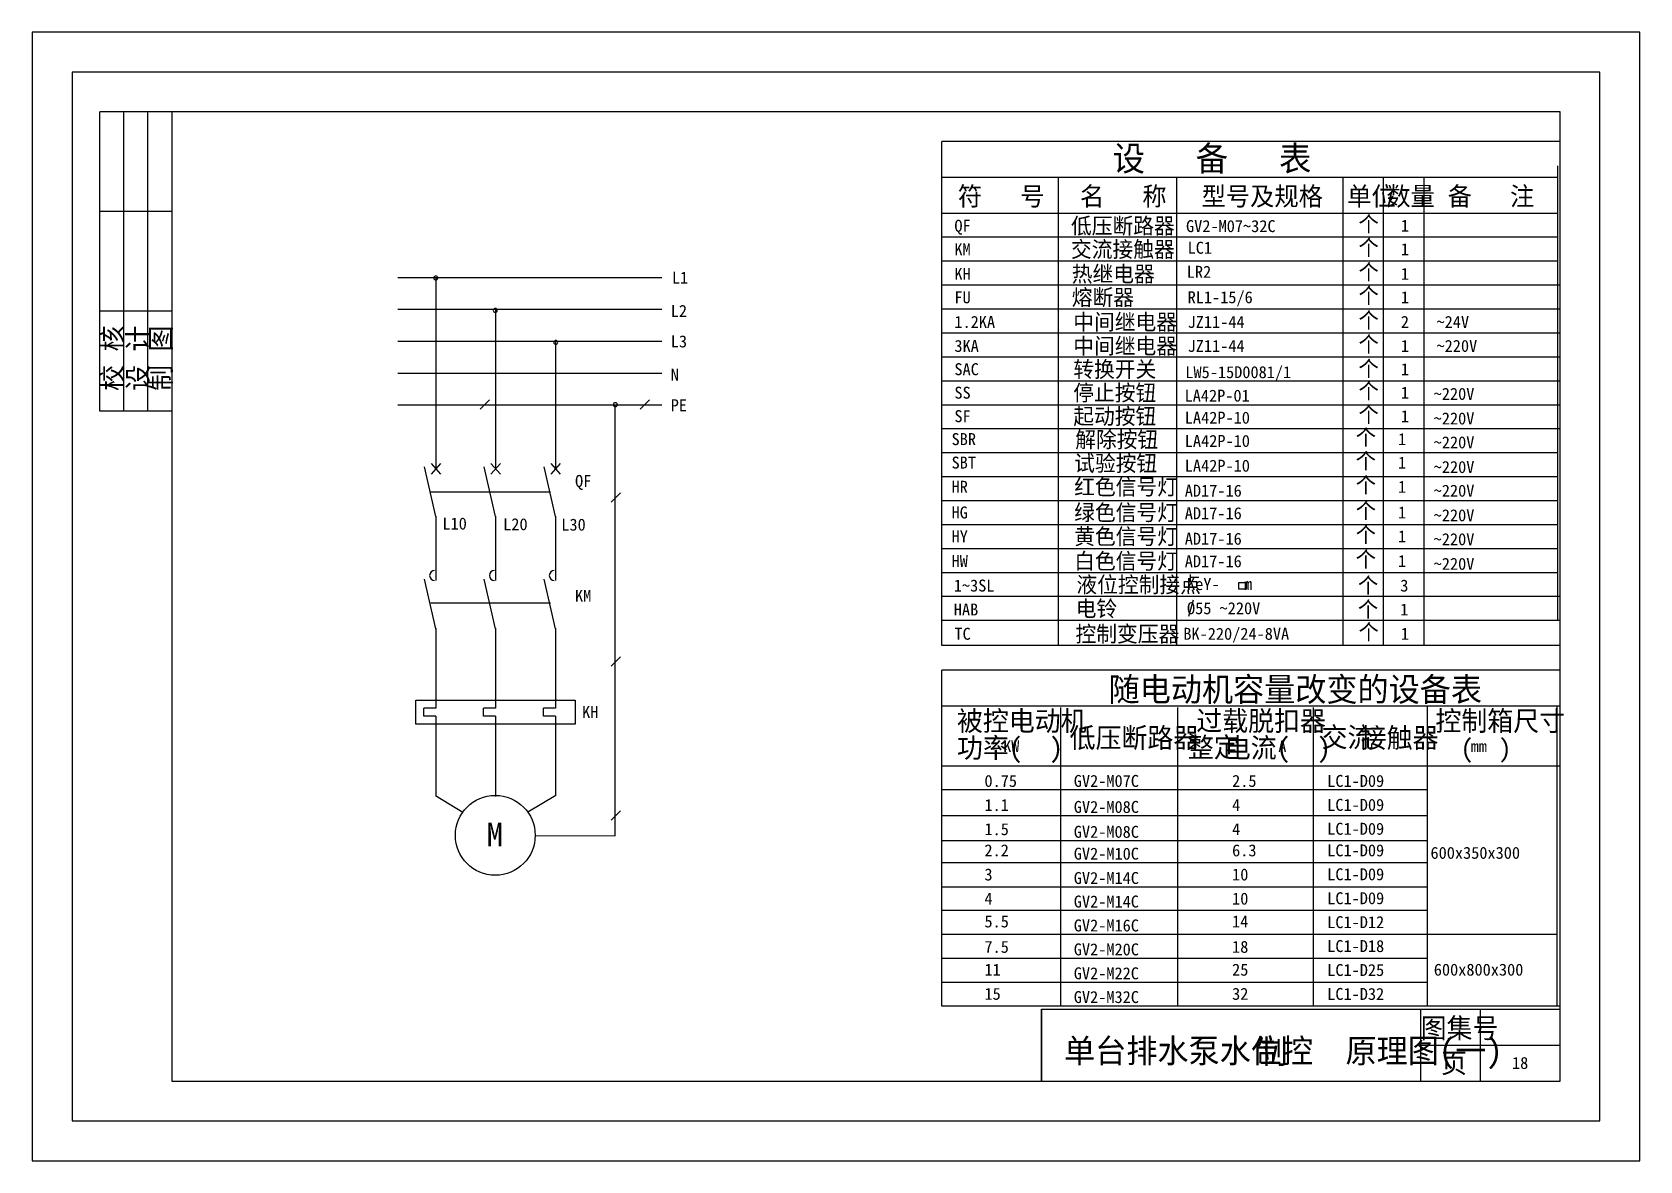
# Model space of a CAD drawing. Header units: metres. Extents: x 457 to 860, y 478 to 761.
import ezdxf

# ---------------------------------------------------------------- set-up
doc = ezdxf.new("R2010")
doc.units = ezdxf.units.M
doc.layers.add('LGT1', color=7, linetype='Continuous')
doc.layers.add('X4', color=60, linetype='Continuous')

# ---------------------------------------------------------------- blocks, each defined once
blk = doc.blocks.new('DK')
at = {"layer": 'X4'}
blk.add_lwpolyline([(-199.98, 176.95, 1), (-198.98, 176.95, 1)], format="xyb", close=True, dxfattribs=at)

msp = doc.modelspace()

# ---------------------------------------------------------------- linework, layer by layer
for p, q in [((474.14, 665.98), (474.14, 740.98)), ((492.14, 740.98), (474.14, 740.98)), ((480.14, 665.98), (480.14, 740.98)), ((486.14, 665.98), (486.14, 740.98)), ((492.14, 715.98), (474.14, 715.98)), ((492.14, 690.98), (474.14, 690.98)), ((492.14, 665.98), (474.14, 665.98)), ((569.43, 666.44), (571.77, 668.78)), ((609.53, 666.44), (611.87, 668.78)), ((557.14, 652.81), (559.5, 650.15)), ((559.5, 652.81), (557.14, 650.15)), ((574.5, 652.81), (572.14, 650.15)), ((572.14, 652.81), (574.5, 650.15)), ((589.5, 652.81), (587.14, 650.15)), ((587.14, 652.81), (589.5, 650.15)), ((557.11, 645.73), (587.11, 645.73)), ((602.29, 643.11), (604.63, 645.45)), ((557.11, 617.92), (587.11, 617.92)), ((602.29, 602.05), (604.63, 604.39)), ((553.29, 587.5), (553.29, 593.5)), ((553.29, 593.5), (593.29, 593.5)), ((568.29, 593.5), (593.29, 593.5)), ((583.29, 593.5), (593.29, 593.5)), ((593.29, 593.5), (593.29, 587.5)), ((593.29, 587.5), (553.29, 587.5)), ((593.29, 587.5), (568.29, 587.5)), ((593.29, 587.5), (583.29, 587.5)), ((602.29, 563.41), (604.63, 565.76)), ((710.14, 515.98), (840.14, 515.98)), ((710.14, 515.98), (710.14, 497.98)), ((805.14, 515.98), (805.14, 497.98)), ((820.14, 515.98), (820.14, 497.98)), ((805.14, 506.98), (840.14, 506.98))]:
    msp.add_line(p, q)
for points in [[(457.14, 760.98), (457.14, 477.98), (860.14, 477.98), (860.14, 760.98)], [(467.14, 750.98), (467.14, 487.98), (850.14, 487.98), (850.14, 750.98)], [(492.14, 740.98), (492.14, 497.98), (840.14, 497.98), (840.14, 740.98)]]:
    msp.add_lwpolyline(points, close=True)
for points in [[(548.81, 699.5), (614.95, 699.5)], [(558.29, 699.5), (558.3, 651.5)], [(548.81, 691.5), (614.95, 691.5)], [(573.29, 691.5), (573.3, 651.5)], [(548.81, 683.5), (614.95, 683.5)], [(588.29, 683.5), (588.3, 651.5)], [(548.81, 675.5), (614.95, 675.5)], [(548.81, 667.5), (614.95, 667.5)], [(603.29, 559.5), (603.29, 667.5)], [(558.29, 639.5), (555.48, 651.95)], [(573.29, 639.5), (570.48, 651.95)], [(588.29, 639.5), (585.48, 651.95)], [(558.29, 639.63), (558.3, 623.5)], [(573.29, 639.63), (573.3, 623.5)], [(588.29, 639.63), (588.3, 623.5)], [(558.29, 611.37), (555.48, 623.82)], [(573.29, 611.37), (570.48, 623.82)], [(588.29, 611.37), (585.48, 623.82)], [(558.29, 611.5), (558.29, 591.5)], [(573.29, 611.5), (573.29, 591.5)], [(588.29, 611.5), (588.29, 591.5)], [(558.29, 591.5), (555.29, 591.5)], [(555.29, 589.5), (555.29, 591.5)], [(558.29, 589.5), (555.29, 589.5)], [(558.29, 589.5), (558.29, 569.5)], [(573.29, 591.5), (570.29, 591.5)], [(570.29, 589.5), (570.29, 591.5)], [(573.29, 589.5), (570.29, 589.5)], [(573.29, 589.5), (573.29, 569.31)], [(585.29, 589.5), (585.29, 591.5)], [(588.29, 591.5), (585.29, 591.5)], [(588.29, 589.5), (585.29, 589.5)], [(588.29, 589.5), (588.29, 569.5)], [(558.21, 569.55), (565.11, 565.44)], [(588.37, 569.55), (581.38, 565.39)], [(583.23, 559.57), (603.29, 559.5)]]:
    msp.add_lwpolyline(points)
msp.add_circle((573.23, 559.6), 10)
for centre in [(558.03, 624.75), (573.03, 624.75), (588.03, 624.75)]:
    msp.add_arc(centre, 1.25, 90, 270)
at = {"layer": 'LGT1'}
msp.add_lwpolyline([(710.14, 497.98), (710.14, 515.98), (840.14, 515.98)], dxfattribs=at)
at = {"layer": 'X4'}
for p, q in [((840.29, 733.54), (685.13, 733.54)), ((685.13, 607.18), (685.13, 733.54)), ((839.58, 613.43), (839.58, 727.49)), ((839.58, 724.54), (685.13, 724.54)), ((714.41, 607.18), (714.41, 724.54)), ((744.05, 607.18), (744.05, 724.54)), ((785.76, 607.18), (785.76, 724.54)), ((795.9, 607.18), (795.9, 724.54)), ((806.04, 607.18), (806.04, 724.54)), ((839.58, 715.54), (685.13, 715.54)), ((839.58, 709.54), (685.13, 709.54)), ((839.58, 703.54), (685.13, 703.54)), ((840.29, 697.54), (685.13, 697.54)), ((840.29, 691.54), (685.13, 691.54)), ((840.29, 685.53), (685.13, 685.53)), ((840.29, 679.48), (685.13, 679.48)), ((840.29, 673.48), (685.13, 673.48)), ((840.29, 667.48), (685.13, 667.48)), ((840.29, 661.48), (685.13, 661.48)), ((839.58, 655.48), (685.13, 655.48)), ((839.58, 649.48), (685.13, 649.48)), ((839.58, 643.43), (685.13, 643.43)), ((839.58, 637.43), (685.13, 637.43)), ((839.58, 631.43), (685.13, 631.43)), ((839.58, 625.43), (685.13, 625.43)), ((840.14, 619.44), (685.13, 619.44)), ((748.16, 618.6), (747.04, 614.45)), ((840.14, 613.44), (685.13, 613.44)), ((840.14, 607.18), (685.13, 607.18)), ((685.13, 516.79), (685.13, 600.99)), ((840.14, 600.99), (685.13, 600.99)), ((840.27, 600.98), (685.13, 600.98)), ((840.27, 591.98), (685.13, 591.98)), ((714.99, 516.79), (714.99, 591.62)), ((744.33, 516.79), (744.33, 591.62)), ((778.32, 516.79), (778.32, 591.62)), ((806.91, 516.79), (806.91, 591.98)), ((839.42, 516.79), (839.42, 591.98)), ((840.27, 576.98), (685.13, 576.98)), ((806.91, 570.98), (685.13, 570.98)), ((806.91, 564.46), (685.13, 564.46)), ((806.91, 558.22), (685.13, 558.22)), ((806.91, 552.74), (685.13, 552.74)), ((806.8, 546.64), (685.13, 546.64)), ((806.91, 540.74), (685.13, 540.74)), ((839.42, 534.74), (685.13, 534.74)), ((806.91, 528.74), (685.13, 528.74)), ((806.91, 522.74), (685.13, 522.74)), ((839.94, 516.79), (685.13, 516.79))]:
    msp.add_line(p, q, dxfattribs=at)
msp.add_lwpolyline([(759.59, 622.98), (761.5, 622.98), (761.5, 621.34), (759.59, 621.34)], close=True, dxfattribs=at)

# ---------------------------------------------------------------- block references
for p in [(757.8, 522.4), (772.72, 514.26), (787.88, 506.22), (802.81, 490.62)]:
    msp.add_blockref('DK', p)

# ---------------------------------------------------------------- texts
for s, p in [('校 核', (479.69, 671.03)), ('设 计', (486.13, 671.03)), ('制 图', (491.9, 671.03))]:
    msp.add_text(s, height=5, rotation=90).set_placement(p)
for s, height, p in [('M', 6, (571.08, 556.81)), ('图集号', 5, (805.2, 508.77)), ('制', 6, (764.04, 502.38)), ('页', 5, (810.31, 500.02))]:
    msp.add_text(s, height=height).set_placement(p)
for s, height, p in [('设   备   表', 6.24, (727.98, 726.2)), ('符   号', 4.68, (689.19, 717.5)), ('名   称', 4.68, (719.79, 717.5)), ('型号及规格', 4.68, (750.28, 717.5)), ('单位', 4.68, (786.77, 717.5)), ('数量', 4.68, (796.58, 717.5)), ('备   注', 4.68, (811.97, 717.5)), ('QF', 3, (688.32, 710.94)), ('低压断路器', 4, (717.55, 710.42)), ('GV2-M07~32C', 3, (746.38, 710.85)), ('个', 3.9, (789.63, 710.94)), ('1', 3, (800.23, 710.94)), ('个', 3.9, (789.63, 705.05)), ('KM', 3, (688.32, 705.05)), ('交流接触器', 4, (717.55, 704.54)), ('LC1', 3, (746.77, 705.42)), ('1', 3, (800.23, 705.05)), ('KH', 3, (688.32, 698.88)), ('热继电器', 4, (717.74, 698.37)), ('LR2', 3, (746.57, 699.39)), ('个', 3.9, (789.63, 698.88)), ('1', 3, (800.23, 698.88)), ('L1', 3, (617.51, 697.91)), ('个', 3.9, (789.63, 693)), ('FU', 3, (688.32, 693)), ('熔断器', 4, (717.74, 692.48)), ('RL1-15/6', 3, (746.78, 693)), ('1', 3, (800.23, 693)), ('L2', 3, (617.22, 689.59)), ('1.2KA', 3, (688.32, 686.83)), ('中间继电器', 4, (718.12, 686.31)), ('JZ11-44 ', 3, (746.78, 686.83)), ('个', 3.9, (789.63, 686.83)), ('2', 3, (800.23, 686.83)), ('~24V', 3, (809.17, 686.83)), ('个', 3.9, (789.63, 680.81)), ('L3', 3, (617.22, 681.94)), ('3KA', 3, (688.32, 680.81)), ('中间继电器', 4, (718.12, 680.29)), ('JZ11-44 ', 3, (746.78, 680.81)), ('1', 3, (800.23, 680.81)), ('~220V', 3, (809.17, 680.81)), ('SAC', 3, (688.32, 674.97)), ('转换开关', 4, (718.12, 674.45)), ('LW5-15D0081/1', 3, (746.21, 674.23)), ('个', 3.9, (789.63, 674.67)), ('1', 3, (800.23, 674.97)), ('N', 3, (617.22, 673.59)), ('停止按钮', 4, (718.12, 668.56)), ('个', 3.9, (789.63, 669.08)), ('SS', 3, (688.32, 669.08)), ('LA42P-01', 3, (746.02, 668.34)), ('1', 3, (800.23, 669.08)), ('~220V', 3, (808.46, 668.79)), ('PE', 3, (617.22, 665.94)), ('SF', 3, (688.32, 663.19)), ('起动按钮', 4, (718.12, 662.67)), ('LA42P-10', 3, (746.07, 662.82)), ('个', 3.9, (789.63, 663.19)), ('1', 3, (800.23, 663.19)), ('~220V', 3, (808.46, 662.62)), ('解除按钮', 4, (718.61, 656.82)), ('个', 3.9, (788.92, 657.44)), ('SBR', 3, (687.61, 657.44)), ('LA42P-10', 3, (746.07, 656.99)), ('1', 3, (799.52, 657.44)), ('~220V', 3, (808.46, 656.62)), ('SBT', 3, (687.61, 651.55)), ('试验按钮', 4, (718.35, 650.88)), ('LA42P-10', 3, (746.07, 650.77)), ('个', 3.9, (788.92, 651.55)), ('1', 3, (799.52, 651.55)), ('~220V', 3, (808.46, 650.45)), ('QF', 3, (593.23, 646.95)), ('红色信号灯', 4, (718.35, 644.97)), ('个', 3.9, (788.92, 645.49)), ('HR', 3, (687.61, 645.49)), ('AD17-16', 3, (746.07, 644.51)), ('1', 3, (799.52, 645.49)), ('~220V', 3, (808.46, 644.51)), ('HG', 3, (687.61, 639.05)), ('绿色信号灯', 4, (718.35, 638.54)), ('AD17-16', 3, (746.07, 638.86)), ('个', 3.9, (788.92, 639.05)), ('1', 3, (799.52, 639.05)), ('~220V', 3, (808.46, 638.34)), ('L10', 3, (559.98, 636.27)), ('L20', 3, (575.21, 636.09)), ('L30', 3, (589.78, 636)), ('黄色信号灯', 4, (718.35, 632.54)), ('个', 3.9, (788.92, 633.05)), ('HY', 3, (687.61, 633.05)), ('AD17-16', 3, (746.07, 632.46)), ('1', 3, (799.52, 633.05)), ('~220V', 3, (808.46, 632.34)), ('HW', 3, (687.61, 626.88)), ('白色信号灯', 4, (718.35, 626.37)), ('AD17-16', 3, (746.07, 626.82)), ('个', 3.9, (788.92, 626.88)), ('1', 3, (799.52, 626.88)), ('~220V', 3, (808.46, 626.17)), ('液位控制接点', 4, (718.91, 620.46)), ('个', 3.9, (789.48, 620.33)), ('KM', 3, (593.22, 618.15)), ('1~3SL', 3, (688.17, 620.72)), ('KeY-   m', 3, (746.63, 621.1)), ('3', 3, (800.08, 620.72)), ('HAB', 3, (688.17, 614.72)), ('电铃', 4, (718.72, 614.46)), ('O55 ~220V', 3, (746.63, 615.04)), ('个', 3.9, (789.48, 614.33)), ('1', 3, (800.08, 614.72)), ('控制变压器', 4, (718.68, 608.11)), ('个', 3.9, (789.63, 608.63)), ('TC', 3, (688.32, 608.63)), ('BK-220/24-8VA', 3, (745.71, 608.63)), ('1', 3, (800.23, 608.63)), ('随电动机容量改变的设备表', 6, (726.97, 593.2)), ('KH', 3, (594.99, 589.01)), ('被控电动机', 5, (688.95, 585.79)), ('过载脱扣器', 5, (748.95, 585.79)), ('控制箱尺寸', 5, (808.9, 585.79)), ('功率(  )', 5, (688.95, 579.05)), ('低压断路器', 5, (717.2, 581.55)), ('整定', 5, (746.83, 579.17)), ('电流(  )', 5, (756.1, 579.05)), ('交流', 5, (780.36, 581.7)), ('接触器', 5, (790.17, 581.55)), ('KW', 2.96, (700.56, 580.46)), ('A', 2.96, (769.52, 580.46)), ('(  )', 4.68, (815.2, 579.05)), ('mm', 2.96, (817.77, 580.46)), ('0.75', 3, (695.85, 571.74)), ('GV2-M07C', 3, (718.25, 571.74)), ('2.5', 3, (757.93, 571.74)), ('LC1-D09', 3, (781.77, 571.74)), ('1.1', 3, (695.85, 565.69)), ('GV2-M08C', 3, (718.25, 565.22)), ('4', 3, (757.93, 565.69)), ('LC1-D09', 3, (781.77, 565.74)), ('1.5', 3, (695.85, 559.64)), ('GV2-M08C', 3, (718.25, 558.98)), ('4', 3, (757.93, 559.64)), ('LC1-D09', 3, (781.77, 559.74)), ('2.2', 3, (695.85, 554.33)), ('GV2-M10C', 3, (718.25, 553.5)), ('6.3', 3, (757.93, 554.33)), ('LC1-D09', 3, (781.77, 554.33)), ('600x350x300', 3, (807.66, 553.71)), ('3', 3, (695.85, 548.28)), ('GV2-M14C', 3, (718.25, 547.4)), ('10', 3, (757.93, 548.28)), ('LC1-D09', 3, (781.77, 548.33)), ('4', 3, (695.85, 542.23)), ('GV2-M14C', 3, (718.25, 541.5)), ('10', 3, (757.93, 542.23)), ('LC1-D09', 3, (781.77, 542.33)), ('5.5', 3, (695.85, 536.51)), ('GV2-M16C', 3, (718.25, 535.5)), ('14', 3, (757.93, 536.51)), ('LC1-D12', 3, (781.77, 536.33)), ('7.5', 3, (695.85, 530.14)), ('GV2-M20C', 3, (718.25, 529.5)), ('18', 3, (757.93, 530.14)), ('LC1-D18', 3, (781.77, 530.33)), ('11', 3, (695.85, 524.41)), ('GV2-M22C', 3, (718.25, 523.5)), ('25', 3, (757.93, 524.41)), ('LC1-D25', 3, (781.77, 524.33)), ('600x800x300', 3, (808.49, 524.42)), ('15', 3, (695.85, 518.36)), ('GV2-M32C', 3, (718.25, 517.55)), ('32', 3, (757.93, 518.36)), ('LC1-D32', 3, (781.77, 518.33)), ('单台排水泵水位控  原理图(一)', 6, (715.81, 502.57)), ('18', 3, (828.1, 501.03))]:
    msp.add_text(s, height=height, dxfattribs=at).set_placement(p)

doc.saveas('drawing.dxf')
